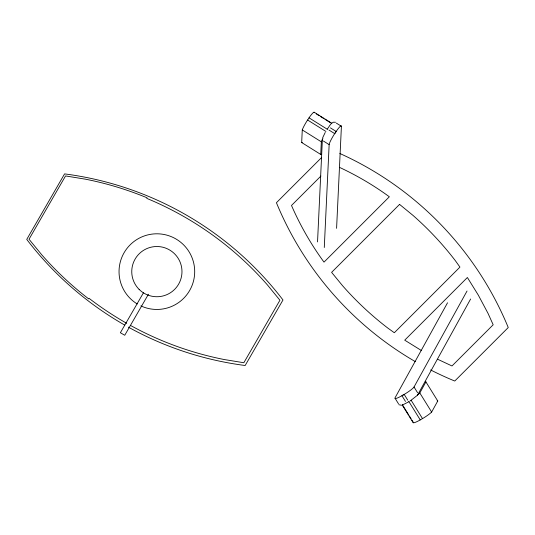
<?xml version="1.0" encoding="UTF-8"?>
<svg xmlns="http://www.w3.org/2000/svg" width="535" height="535" viewBox="0 0 535 535"><rect width="100%" height="100%" fill="white"/><g stroke="black" fill="none" stroke-linecap="round" stroke-linejoin="round"><path stroke-width="0.8" d="M321.308 154.24A11.329 1.491 -58 0 1 320.733 154.441L301.68 142.537L302.275 129.925A11.329 1.491 -58 0 1 306.715 121.345L309.885 116.597A11.329 1.491 -58 0 1 314.299 112.658M320.733 154.441L321.328 141.828A11.329 1.491 -58 0 1 322.979 138.124M317.536 241.92L322.398 139.133M324.284 247.511L329.152 144.631A11.329 1.491 -58 0 1 333.833 134.967L337.01 130.219A11.329 1.491 -58 0 1 341.417 126.28L336.334 123.103M336.589 228.331L341.417 126.28M322.725 137.622L325.226 132.453M447.527 302.79L394.924 398.04A11.329 1.491 -31.8 0 0 400.621 396.455L405.563 393.593A11.329 1.491 -31.8 0 0 414.03 386.992L467.035 291.013M417.661 394.91L470.619 299.011M417.353 395.064A11.329 1.491 -31.8 0 0 419.814 392.964L425.92 381.91A11.329 1.491 -31.8 0 0 425.312 381.836M411.93 420.115L413.241 422.242A11.329 1.491 -31.8 0 0 418.938 420.65L423.887 417.795A11.329 1.491 -31.8 0 0 431.651 412.05L437.757 400.996L425.92 381.91M143.661 292.424L120.375 332.743L124.749 335.264L148.442 294.223M327.186 129.249C329.359 126.748 331.352 120.917 335.532 122.254M417.32 395.358L410.098 401.003M321.689 157.437L276.421 202.705A327.855 327.855 0 0 0 415.334 361.62M320.913 176.048L291.495 205.467C300.209 225.456 311.123 244.522 324.003 262.123L389.34 196.786C373.758 185.357 356.979 175.534 339.484 167.355M409.007 401.658L402.567 404.968M401.524 405.262L398.802 404.707M437.717 359.286L451.995 365.96L493.176 324.778L488.06 313.436L478.317 295.133L467.383 277.504L404.721 340.173L421.64 350.659M314.125 112.203L331.76 123.224M316.412 113.982L319.234 115.741M320.646 116.623L323.468 118.389M324.879 119.272L330.523 122.796M330.429 127.885L336.147 131.456L334.703 133.623L328.985 130.052M309.023 117.834L327.366 129.296M307.578 120L325.922 131.456M323.434 141.059L329.152 144.631M302.275 129.925L321.328 141.828M419.814 392.964L431.651 412.05M414.03 386.992L417.581 392.717M411.114 400.233L422.51 418.617M408.86 401.538L420.256 419.921M407.744 400.147L404.192 394.422L401.939 395.726L405.49 401.451M402.28 404.567L408.419 414.464M409.295 415.876L411.054 418.704M402.24 405.048L413.201 422.724M395.318 398.675L398.475 403.771M302.262 142.337A11.329 1.491 -58 0 1 301.68 142.537M437.148 400.922A11.329 1.491 -31.8 0 1 437.757 400.996M128.4 327.152A327.855 327.855 0 0 0 245.157 365.505L282.988 299.981A327.855 327.855 0 0 0 64.581 173.888L26.75 239.406A327.855 327.855 0 0 0 124.782 325.12M130.339 325.347A325.334 325.334 0 0 0 224.359 359.56L243.846 362.737L279.932 300.229L267.433 284.948A325.334 325.334 0 0 0 146.757 198.371L147.005 197.769A325.982 325.982 0 0 0 85.506 179.192L65.551 175.935L29.017 239.225L41.81 254.874A325.982 325.982 0 0 0 88.643 298.851L89.044 298.329A325.334 325.334 0 0 0 126.748 323.341M137.248 303.967A37.831 37.831 0 0 1 137.482 239.138A37.831 37.831 0 0 1 194.646 269.7A37.831 37.831 0 0 1 140.872 305.906M339.825 153.478A327.855 327.855 0 0 1 508.25 327.54L454.75 381.034A327.855 327.855 0 0 1 430.635 369.946M399.565 204.39L331.606 272.355L342.5 285.643A315.235 315.235 0 0 0 387.855 328.102L394.322 332.737L459.946 267.105L455.318 260.639A315.235 315.235 0 0 0 412.859 215.284L399.565 204.39M139.113 289.382A25.112 25.112 0 0 0 181.124 278.12A25.112 25.112 0 0 0 150.368 247.364A25.112 25.112 0 0 0 139.113 289.382"/></g></svg>
